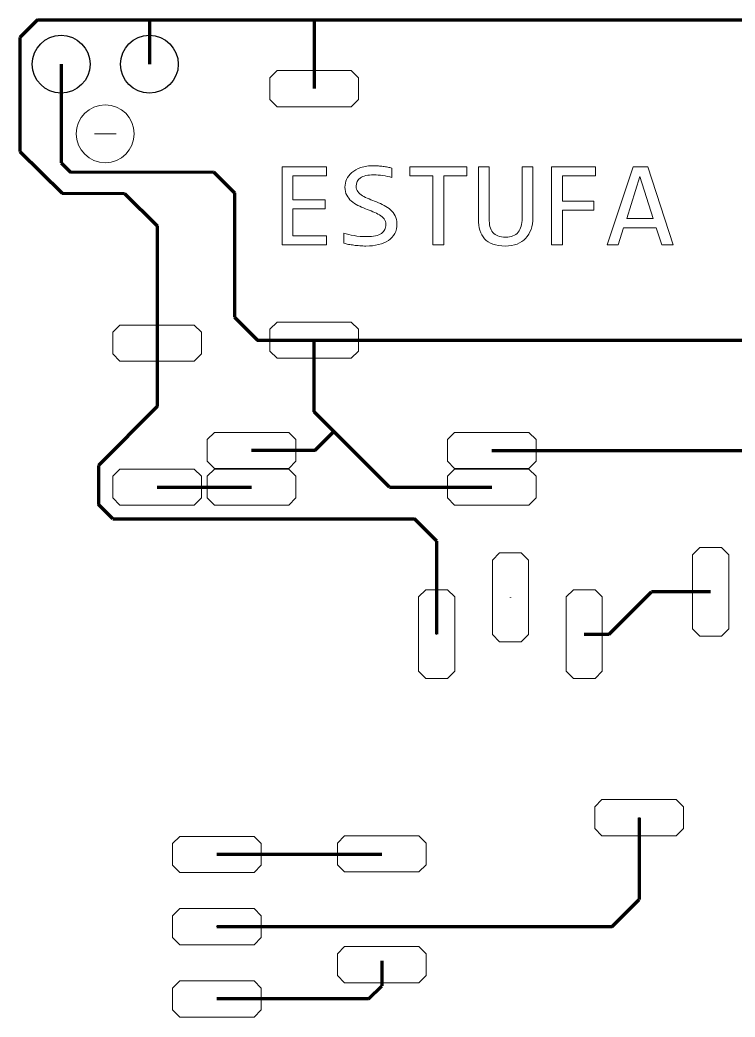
# Model space of a CAD drawing. Header units: millimetres. Extents: x -123 to 140, y -97 to 144.
# Drawn here: x 19.7 to 69.1, y 75 to 144 of the extents above; entities that cross this region are included whole.
import ezdxf

# ---------------------------------------------------------------- set-up
doc = ezdxf.new("R2010")
doc.units = ezdxf.units.MM
doc.header["$MEASUREMENT"] = 0
doc.layers.add('Layer 1', color=7, linetype='Continuous')

msp = doc.modelspace()

# ---------------------------------------------------------------- linework, layer by layer
at = {"layer": 'Layer 1', "color": 6, "lineweight": 120}
for points in [[(20.8854, 143.9542), (20.8854, 143.9542), (19.664, 142.7328), (19.664, 142.7328)], [(20.8854, 143.9542), (20.8854, 143.9542), (92.4289, 143.9527), (92.4289, 143.9527)], [(28.6133, 143.9542), (28.6133, 143.9542), (28.6133, 140.8921), (28.6133, 140.8921)], [(40.0131, 143.9539), (40.0131, 143.9539), (40.0131, 139.2063), (40.0131, 139.2063)], [(19.664, 142.7328), (19.664, 142.7328), (19.664, 134.8495), (19.664, 134.8495)], [(22.5133, 140.8921), (22.5133, 140.8921), (22.5133, 134.074), (22.5133, 134.074)], [(19.664, 134.8495), (19.664, 134.8495), (22.5843, 131.9658), (22.5843, 131.9658)], [(22.5133, 134.074), (22.5133, 134.074), (23.1583, 133.4371), (23.1583, 133.4371)], [(23.1583, 133.4371), (23.1583, 133.4371), (33.0542, 133.4388), (33.0542, 133.4388)], [(33.0542, 133.4388), (33.0542, 133.4388), (34.4937, 131.9993), (34.4937, 131.9993)], [(22.5841, 131.966), (22.5841, 131.966), (26.8944, 131.9601), (26.8944, 131.9601)], [(26.8944, 131.9601), (26.8944, 131.9601), (29.1496, 129.7049), (29.1496, 129.7049)], [(34.4937, 131.9993), (34.4937, 131.9993), (34.4932, 123.3933), (34.4932, 123.3933)], [(29.1496, 129.7049), (29.1496, 129.7049), (29.1496, 117.21), (29.1496, 117.21)], [(34.4932, 123.3933), (34.4932, 123.3933), (36.0863, 121.8001), (36.0863, 121.8001)], [(36.0799, 121.8065), (36.0799, 121.8065), (70.0838, 121.8093), (70.0838, 121.8093)], [(40.0118, 116.8595), (40.0118, 116.8595), (40.0132, 121.8063), (40.0132, 121.8063)], [(29.1496, 117.21), (29.1496, 117.21), (25.0905, 113.1509), (25.0905, 113.1509)], [(45.2267, 111.6439), (45.2267, 111.6439), (40.0118, 116.8595), (40.0118, 116.8595)], [(40.0692, 114.1808), (40.0692, 114.1808), (41.3804, 115.4908), (41.3804, 115.4908)], [(40.0692, 114.1808), (40.0692, 114.1808), (35.686, 114.1819), (35.686, 114.1819)], [(52.2944, 114.1819), (52.2944, 114.1819), (72.6194, 114.1852), (72.6194, 114.1852)], [(25.0905, 113.1509), (25.0905, 113.1509), (25.0905, 110.4451), (25.0905, 110.4451)], [(29.1496, 111.6386), (29.1496, 111.6386), (35.686, 111.6419), (35.686, 111.6419)], [(45.2267, 111.6439), (45.2267, 111.6439), (52.2944, 111.6419), (52.2944, 111.6419)], [(26.0872, 109.4484), (26.0872, 109.4484), (25.0905, 110.4451), (25.0905, 110.4451)], [(26.0872, 109.4484), (26.0872, 109.4484), (46.9575, 109.447), (46.9575, 109.447)], [(48.4876, 107.9176), (48.4876, 107.9176), (46.9575, 109.447), (46.9575, 109.447)], [(48.4866, 101.4819), (48.4866, 101.4819), (48.4876, 107.9176), (48.4876, 107.9176)], [(60.4193, 101.4836), (60.4193, 101.4836), (63.3411, 104.4049), (63.3411, 104.4049)], [(67.4299, 104.4042), (67.4299, 104.4042), (63.341, 104.4049), (63.341, 104.4049)], [(58.6866, 101.4819), (58.6866, 101.4819), (60.4193, 101.4836), (60.4193, 101.4836)]]:
    msp.add_open_spline(points, degree=3, dxfattribs=at)
at = {"layer": 'Layer 1'}
msp.add_open_spline([(20.5133, 140.8921), (20.5133, 139.7875), (21.4087, 138.8921), (22.5133, 138.8921), (23.6179, 138.8921), (24.5133, 139.7875), (24.5133, 140.8921), (24.5133, 141.9967), (23.6179, 142.8921), (22.5133, 142.8921), (21.4087, 142.8921), (20.5133, 141.9967), (20.5133, 140.8921)], degree=3, knots=[0, 0, 0, 0, 0.25, 0.25, 0.25, 0.5, 0.5, 0.5, 0.75, 0.75, 0.75, 1, 1, 1, 1], dxfattribs=at)
at = {"layer": 'Layer 1', "color": 1}
for points in [[(26.6133, 140.8921), (26.6133, 139.7875), (27.5087, 138.8921), (28.6133, 138.8921), (29.7179, 138.8921), (30.6133, 139.7875), (30.6133, 140.8921), (30.6133, 141.9967), (29.7179, 142.8921), (28.6133, 142.8921), (27.5087, 142.8921), (26.6133, 141.9967), (26.6133, 140.8921)], [(33.2866, 86.2402), (33.2866, 86.2402), (33.2866, 86.2437), (33.2866, 86.2437), (33.2866, 86.2437), (33.2901, 86.2437), (33.2901, 86.2437), (33.2901, 86.2437), (33.2901, 86.2402), (33.2901, 86.2402), (33.2901, 86.2402), (33.2866, 86.2402), (33.2866, 86.2402)], [(33.2818, 81.2419), (33.2818, 81.2419), (33.2818, 81.2454), (33.2818, 81.2454), (33.2818, 81.2454), (33.2853, 81.2454), (33.2853, 81.2454), (33.2853, 81.2454), (33.2853, 81.2419), (33.2853, 81.2419), (33.2853, 81.2419), (33.2818, 81.2419), (33.2818, 81.2419)], [(33.2868, 76.2436), (33.2868, 76.2436), (33.2868, 76.2471), (33.2868, 76.2471), (33.2868, 76.2471), (33.2903, 76.2471), (33.2903, 76.2471), (33.2903, 76.2471), (33.2903, 76.2436), (33.2903, 76.2436), (33.2903, 76.2436), (33.2868, 76.2436), (33.2868, 76.2436)]]:
    msp.add_open_spline(points, degree=3, knots=[0, 0, 0, 0, 0.25, 0.25, 0.25, 0.5, 0.5, 0.5, 0.75, 0.75, 0.75, 1, 1, 1, 1], dxfattribs=at)
at = {"layer": 'Layer 1', "lineweight": 9}
for points in [[(42.5813, 137.9563), (42.5813, 137.9563), (37.4449, 137.9563), (37.4449, 137.9563), (37.4449, 137.9563), (36.9449, 138.4563), (36.9449, 138.4563), (36.9449, 138.4563), (36.9449, 139.9563), (36.9449, 139.9563), (36.9449, 139.9563), (37.4449, 140.4563), (37.4449, 140.4563), (37.4449, 140.4563), (42.5813, 140.4563), (42.5813, 140.4563), (42.5813, 140.4563), (43.0813, 139.9563), (43.0813, 139.9563), (43.0813, 139.9563), (43.0813, 138.4563), (43.0813, 138.4563), (43.0813, 138.4563), (42.5813, 137.9563), (42.5813, 137.9563)], [(31.7178, 120.3519), (31.7178, 120.3519), (26.5814, 120.3519), (26.5814, 120.3519), (26.5814, 120.3519), (26.0814, 120.8519), (26.0814, 120.8519), (26.0814, 120.8519), (26.0814, 122.3519), (26.0814, 122.3519), (26.0814, 122.3519), (26.5814, 122.8519), (26.5814, 122.8519), (26.5814, 122.8519), (31.7178, 122.8519), (31.7178, 122.8519), (31.7178, 122.8519), (32.2178, 122.3519), (32.2178, 122.3519), (32.2178, 122.3519), (32.2178, 120.8519), (32.2178, 120.8519), (32.2178, 120.8519), (31.7178, 120.3519), (31.7178, 120.3519)], [(42.5814, 120.5581), (42.5814, 120.5581), (37.445, 120.5581), (37.445, 120.5581), (37.445, 120.5581), (36.945, 121.0581), (36.945, 121.0581), (36.945, 121.0581), (36.945, 122.5581), (36.945, 122.5581), (36.945, 122.5581), (37.445, 123.0581), (37.445, 123.0581), (37.445, 123.0581), (42.5814, 123.0581), (42.5814, 123.0581), (42.5814, 123.0581), (43.0814, 122.5581), (43.0814, 122.5581), (43.0814, 122.5581), (43.0814, 121.0581), (43.0814, 121.0581), (43.0814, 121.0581), (42.5814, 120.5581), (42.5814, 120.5581)], [(38.2542, 112.9319), (38.2542, 112.9319), (33.1178, 112.9319), (33.1178, 112.9319), (33.1178, 112.9319), (32.6178, 113.4319), (32.6178, 113.4319), (32.6178, 113.4319), (32.6178, 114.9319), (32.6178, 114.9319), (32.6178, 114.9319), (33.1178, 115.4319), (33.1178, 115.4319), (33.1178, 115.4319), (38.2542, 115.4319), (38.2542, 115.4319), (38.2542, 115.4319), (38.7542, 114.9319), (38.7542, 114.9319), (38.7542, 114.9319), (38.7542, 113.4319), (38.7542, 113.4319), (38.7542, 113.4319), (38.2542, 112.9319), (38.2542, 112.9319)], [(54.8626, 112.9319), (54.8626, 112.9319), (49.7262, 112.9319), (49.7262, 112.9319), (49.7262, 112.9319), (49.2262, 113.4319), (49.2262, 113.4319), (49.2262, 113.4319), (49.2262, 114.9319), (49.2262, 114.9319), (49.2262, 114.9319), (49.7262, 115.4319), (49.7262, 115.4319), (49.7262, 115.4319), (54.8626, 115.4319), (54.8626, 115.4319), (54.8626, 115.4319), (55.3626, 114.9319), (55.3626, 114.9319), (55.3626, 114.9319), (55.3626, 113.4319), (55.3626, 113.4319), (55.3626, 113.4319), (54.8626, 112.9319), (54.8626, 112.9319)], [(31.7178, 110.3919), (31.7178, 110.3919), (26.5814, 110.3919), (26.5814, 110.3919), (26.5814, 110.3919), (26.0814, 110.8919), (26.0814, 110.8919), (26.0814, 110.8919), (26.0814, 112.3919), (26.0814, 112.3919), (26.0814, 112.3919), (26.5814, 112.8919), (26.5814, 112.8919), (26.5814, 112.8919), (31.7178, 112.8919), (31.7178, 112.8919), (31.7178, 112.8919), (32.2178, 112.3919), (32.2178, 112.3919), (32.2178, 112.3919), (32.2178, 110.8919), (32.2178, 110.8919), (32.2178, 110.8919), (31.7178, 110.3919), (31.7178, 110.3919)], [(38.2542, 110.3919), (38.2542, 110.3919), (33.1178, 110.3919), (33.1178, 110.3919), (33.1178, 110.3919), (32.6178, 110.8919), (32.6178, 110.8919), (32.6178, 110.8919), (32.6178, 112.3919), (32.6178, 112.3919), (32.6178, 112.3919), (33.1178, 112.8919), (33.1178, 112.8919), (33.1178, 112.8919), (38.2542, 112.8919), (38.2542, 112.8919), (38.2542, 112.8919), (38.7542, 112.3919), (38.7542, 112.3919), (38.7542, 112.3919), (38.7542, 110.8919), (38.7542, 110.8919), (38.7542, 110.8919), (38.2542, 110.3919), (38.2542, 110.3919)], [(54.8626, 110.3919), (54.8626, 110.3919), (49.7262, 110.3919), (49.7262, 110.3919), (49.7262, 110.3919), (49.2262, 110.8919), (49.2262, 110.8919), (49.2262, 110.8919), (49.2262, 112.3919), (49.2262, 112.3919), (49.2262, 112.3919), (49.7262, 112.8919), (49.7262, 112.8919), (49.7262, 112.8919), (54.8626, 112.8919), (54.8626, 112.8919), (54.8626, 112.8919), (55.3626, 112.3919), (55.3626, 112.3919), (55.3626, 112.3919), (55.3626, 110.8919), (55.3626, 110.8919), (55.3626, 110.8919), (54.8626, 110.3919), (54.8626, 110.3919)], [(52.3383, 106.5902), (52.3383, 106.5902), (52.3383, 101.4538), (52.3383, 101.4538), (52.3383, 101.4538), (52.8383, 100.9538), (52.8383, 100.9538), (52.8383, 100.9538), (54.3383, 100.9538), (54.3383, 100.9538), (54.3383, 100.9538), (54.8383, 101.4538), (54.8383, 101.4538), (54.8383, 101.4538), (54.8383, 106.5902), (54.8383, 106.5902), (54.8383, 106.5902), (54.3383, 107.0902), (54.3383, 107.0902), (54.3383, 107.0902), (52.8383, 107.0902), (52.8383, 107.0902), (52.8383, 107.0902), (52.3383, 106.5902), (52.3383, 106.5902)], [(66.1817, 101.836), (66.1817, 101.836), (66.1817, 106.9724), (66.1817, 106.9724), (66.1817, 106.9724), (66.6817, 107.4724), (66.6817, 107.4724), (66.6817, 107.4724), (68.1817, 107.4724), (68.1817, 107.4724), (68.1817, 107.4724), (68.6817, 106.9724), (68.6817, 106.9724), (68.6817, 106.9724), (68.6817, 101.836), (68.6817, 101.836), (68.6817, 101.836), (68.1817, 101.336), (68.1817, 101.336), (68.1817, 101.336), (66.6817, 101.336), (66.6817, 101.336), (66.6817, 101.336), (66.1817, 101.836), (66.1817, 101.836)], [(47.2383, 104.0502), (47.2383, 104.0502), (47.2383, 98.9138), (47.2383, 98.9138), (47.2383, 98.9138), (47.7383, 98.4138), (47.7383, 98.4138), (47.7383, 98.4138), (49.2383, 98.4138), (49.2383, 98.4138), (49.2383, 98.4138), (49.7383, 98.9138), (49.7383, 98.9138), (49.7383, 98.9138), (49.7383, 104.0502), (49.7383, 104.0502), (49.7383, 104.0502), (49.2383, 104.5502), (49.2383, 104.5502), (49.2383, 104.5502), (47.7383, 104.5502), (47.7383, 104.5502), (47.7383, 104.5502), (47.2383, 104.0502), (47.2383, 104.0502)], [(57.4383, 104.0502), (57.4383, 104.0502), (57.4383, 98.9138), (57.4383, 98.9138), (57.4383, 98.9138), (57.9383, 98.4138), (57.9383, 98.4138), (57.9383, 98.4138), (59.4383, 98.4138), (59.4383, 98.4138), (59.4383, 98.4138), (59.9383, 98.9138), (59.9383, 98.9138), (59.9383, 98.9138), (59.9383, 104.0502), (59.9383, 104.0502), (59.9383, 104.0502), (59.4383, 104.5502), (59.4383, 104.5502), (59.4383, 104.5502), (57.9383, 104.5502), (57.9383, 104.5502), (57.9383, 104.5502), (57.4383, 104.0502), (57.4383, 104.0502)], [(65.0548, 90.0302), (65.0548, 90.0302), (59.9182, 90.0302), (59.9182, 90.0302), (59.9182, 90.0302), (59.4183, 89.5303), (59.4183, 89.5303), (59.4183, 89.5303), (59.4183, 88.0301), (59.4183, 88.0301), (59.4183, 88.0301), (59.9182, 87.5302), (59.9182, 87.5302), (59.9182, 87.5302), (65.0548, 87.5302), (65.0548, 87.5302), (65.0548, 87.5302), (65.5547, 88.0301), (65.5547, 88.0301), (65.5547, 88.0301), (65.5547, 89.5303), (65.5547, 89.5303), (65.5547, 89.5303), (65.0548, 90.0302), (65.0548, 90.0302)], [(30.7201, 87.4902), (30.7201, 87.4902), (35.8565, 87.4902), (35.8565, 87.4902), (35.8565, 87.4902), (36.3565, 86.9902), (36.3565, 86.9902), (36.3565, 86.9902), (36.3565, 85.4902), (36.3565, 85.4902), (36.3565, 85.4902), (35.8565, 84.9902), (35.8565, 84.9902), (35.8565, 84.9902), (30.7201, 84.9902), (30.7201, 84.9902), (30.7201, 84.9902), (30.2201, 85.4902), (30.2201, 85.4902), (30.2201, 85.4902), (30.2201, 86.9902), (30.2201, 86.9902), (30.2201, 86.9902), (30.7201, 87.4902), (30.7201, 87.4902)], [(47.2548, 87.5302), (47.2548, 87.5302), (42.1182, 87.5302), (42.1182, 87.5302), (42.1182, 87.5302), (41.6183, 87.0303), (41.6183, 87.0303), (41.6183, 87.0303), (41.6183, 85.5301), (41.6183, 85.5301), (41.6183, 85.5301), (42.1182, 85.0302), (42.1182, 85.0302), (42.1182, 85.0302), (47.2548, 85.0302), (47.2548, 85.0302), (47.2548, 85.0302), (47.7547, 85.5301), (47.7547, 85.5301), (47.7547, 85.5301), (47.7547, 87.0303), (47.7547, 87.0303), (47.7547, 87.0303), (47.2548, 87.5302), (47.2548, 87.5302)], [(30.7153, 82.4919), (30.7153, 82.4919), (35.8517, 82.4919), (35.8517, 82.4919), (35.8517, 82.4919), (36.3517, 81.9919), (36.3517, 81.9919), (36.3517, 81.9919), (36.3517, 80.4919), (36.3517, 80.4919), (36.3517, 80.4919), (35.8517, 79.9919), (35.8517, 79.9919), (35.8517, 79.9919), (30.7153, 79.9919), (30.7153, 79.9919), (30.7153, 79.9919), (30.2153, 80.4919), (30.2153, 80.4919), (30.2153, 80.4919), (30.2153, 81.9919), (30.2153, 81.9919), (30.2153, 81.9919), (30.7153, 82.4919), (30.7153, 82.4919)], [(47.2548, 79.8702), (47.2548, 79.8702), (42.1182, 79.8702), (42.1182, 79.8702), (42.1182, 79.8702), (41.6183, 79.3703), (41.6183, 79.3703), (41.6183, 79.3703), (41.6183, 77.8701), (41.6183, 77.8701), (41.6183, 77.8701), (42.1182, 77.3702), (42.1182, 77.3702), (42.1182, 77.3702), (47.2548, 77.3702), (47.2548, 77.3702), (47.2548, 77.3702), (47.7547, 77.8701), (47.7547, 77.8701), (47.7547, 77.8701), (47.7547, 79.3703), (47.7547, 79.3703), (47.7547, 79.3703), (47.2548, 79.8702), (47.2548, 79.8702)], [(30.7203, 77.4936), (30.7203, 77.4936), (35.8567, 77.4936), (35.8567, 77.4936), (35.8567, 77.4936), (36.3567, 76.9936), (36.3567, 76.9936), (36.3567, 76.9936), (36.3567, 75.4936), (36.3567, 75.4936), (36.3567, 75.4936), (35.8567, 74.9936), (35.8567, 74.9936), (35.8567, 74.9936), (30.7203, 74.9936), (30.7203, 74.9936), (30.7203, 74.9936), (30.2203, 75.4936), (30.2203, 75.4936), (30.2203, 75.4936), (30.2203, 76.9936), (30.2203, 76.9936), (30.2203, 76.9936), (30.7203, 77.4936), (30.7203, 77.4936)]]:
    msp.add_open_spline(points, degree=3, knots=[0, 0, 0, 0, 0.125, 0.125, 0.125, 0.25, 0.25, 0.25, 0.375, 0.375, 0.375, 0.5, 0.5, 0.5, 0.625, 0.625, 0.625, 0.75, 0.75, 0.75, 0.875, 0.875, 0.875, 1, 1, 1, 1], dxfattribs=at)
at = {"layer": 'Layer 1', "color": 5}
for points in [[(40.0148, 139.2063), (40.0148, 139.2063), (40.0148, 139.2028), (40.0148, 139.2028), (40.0148, 139.2028), (40.0113, 139.2028), (40.0113, 139.2028), (40.0113, 139.2028), (40.0113, 139.2063), (40.0113, 139.2063), (40.0113, 139.2063), (40.0148, 139.2063), (40.0148, 139.2063)], [(29.1513, 121.6019), (29.1513, 121.6019), (29.1513, 121.5984), (29.1513, 121.5984), (29.1513, 121.5984), (29.1478, 121.5984), (29.1478, 121.5984), (29.1478, 121.5984), (29.1478, 121.6019), (29.1478, 121.6019), (29.1478, 121.6019), (29.1513, 121.6019), (29.1513, 121.6019)], [(40.0149, 121.8081), (40.0149, 121.8081), (40.0149, 121.8046), (40.0149, 121.8046), (40.0149, 121.8046), (40.0114, 121.8046), (40.0114, 121.8046), (40.0114, 121.8046), (40.0114, 121.8081), (40.0114, 121.8081), (40.0114, 121.8081), (40.0149, 121.8081), (40.0149, 121.8081)], [(35.6877, 114.1819), (35.6877, 114.1819), (35.6877, 114.1784), (35.6877, 114.1784), (35.6877, 114.1784), (35.6842, 114.1784), (35.6842, 114.1784), (35.6842, 114.1784), (35.6842, 114.1819), (35.6842, 114.1819), (35.6842, 114.1819), (35.6877, 114.1819), (35.6877, 114.1819)], [(52.2961, 114.1819), (52.2961, 114.1819), (52.2961, 114.1784), (52.2961, 114.1784), (52.2961, 114.1784), (52.2926, 114.1784), (52.2926, 114.1784), (52.2926, 114.1784), (52.2926, 114.1819), (52.2926, 114.1819), (52.2926, 114.1819), (52.2961, 114.1819), (52.2961, 114.1819)], [(29.1513, 111.6419), (29.1513, 111.6419), (29.1513, 111.6384), (29.1513, 111.6384), (29.1513, 111.6384), (29.1478, 111.6384), (29.1478, 111.6384), (29.1478, 111.6384), (29.1478, 111.6419), (29.1478, 111.6419), (29.1478, 111.6419), (29.1513, 111.6419), (29.1513, 111.6419)], [(35.6877, 111.6419), (35.6877, 111.6419), (35.6877, 111.6384), (35.6877, 111.6384), (35.6877, 111.6384), (35.6842, 111.6384), (35.6842, 111.6384), (35.6842, 111.6384), (35.6842, 111.6419), (35.6842, 111.6419), (35.6842, 111.6419), (35.6877, 111.6419), (35.6877, 111.6419)], [(52.2961, 111.6419), (52.2961, 111.6419), (52.2961, 111.6384), (52.2961, 111.6384), (52.2961, 111.6384), (52.2926, 111.6384), (52.2926, 111.6384), (52.2926, 111.6384), (52.2926, 111.6419), (52.2926, 111.6419), (52.2926, 111.6419), (52.2961, 111.6419), (52.2961, 111.6419)], [(67.4317, 104.4025), (67.4317, 104.4025), (67.4282, 104.4025), (67.4282, 104.4025), (67.4282, 104.4025), (67.4282, 104.406), (67.4282, 104.406), (67.4282, 104.406), (67.4317, 104.406), (67.4317, 104.406), (67.4317, 104.406), (67.4317, 104.4025), (67.4317, 104.4025)]]:
    msp.add_open_spline(points, degree=3, knots=[0, 0, 0, 0, 0.25, 0.25, 0.25, 0.5, 0.5, 0.5, 0.75, 0.75, 0.75, 1, 1, 1, 1], dxfattribs=at)
at = {"layer": 'Layer 1', "color": 5, "lineweight": 9}
for points in [[(40.0148, 139.2063), (40.0148, 139.2063), (40.0148, 139.2028), (40.0148, 139.2028), (40.0148, 139.2028), (40.0113, 139.2028), (40.0113, 139.2028), (40.0113, 139.2028), (40.0113, 139.2063), (40.0113, 139.2063), (40.0113, 139.2063), (40.0148, 139.2063), (40.0148, 139.2063)], [(29.1513, 121.6019), (29.1513, 121.6019), (29.1513, 121.5984), (29.1513, 121.5984), (29.1513, 121.5984), (29.1478, 121.5984), (29.1478, 121.5984), (29.1478, 121.5984), (29.1478, 121.6019), (29.1478, 121.6019), (29.1478, 121.6019), (29.1513, 121.6019), (29.1513, 121.6019)], [(40.0149, 121.8081), (40.0149, 121.8081), (40.0149, 121.8046), (40.0149, 121.8046), (40.0149, 121.8046), (40.0114, 121.8046), (40.0114, 121.8046), (40.0114, 121.8046), (40.0114, 121.8081), (40.0114, 121.8081), (40.0114, 121.8081), (40.0149, 121.8081), (40.0149, 121.8081)], [(35.6877, 114.1819), (35.6877, 114.1819), (35.6877, 114.1784), (35.6877, 114.1784), (35.6877, 114.1784), (35.6842, 114.1784), (35.6842, 114.1784), (35.6842, 114.1784), (35.6842, 114.1819), (35.6842, 114.1819), (35.6842, 114.1819), (35.6877, 114.1819), (35.6877, 114.1819)], [(52.2961, 114.1819), (52.2961, 114.1819), (52.2961, 114.1784), (52.2961, 114.1784), (52.2961, 114.1784), (52.2926, 114.1784), (52.2926, 114.1784), (52.2926, 114.1784), (52.2926, 114.1819), (52.2926, 114.1819), (52.2926, 114.1819), (52.2961, 114.1819), (52.2961, 114.1819)], [(29.1513, 111.6419), (29.1513, 111.6419), (29.1513, 111.6384), (29.1513, 111.6384), (29.1513, 111.6384), (29.1478, 111.6384), (29.1478, 111.6384), (29.1478, 111.6384), (29.1478, 111.6419), (29.1478, 111.6419), (29.1478, 111.6419), (29.1513, 111.6419), (29.1513, 111.6419)], [(35.6877, 111.6419), (35.6877, 111.6419), (35.6877, 111.6384), (35.6877, 111.6384), (35.6877, 111.6384), (35.6842, 111.6384), (35.6842, 111.6384), (35.6842, 111.6384), (35.6842, 111.6419), (35.6842, 111.6419), (35.6842, 111.6419), (35.6877, 111.6419), (35.6877, 111.6419)], [(52.2961, 111.6419), (52.2961, 111.6419), (52.2961, 111.6384), (52.2961, 111.6384), (52.2961, 111.6384), (52.2926, 111.6384), (52.2926, 111.6384), (52.2926, 111.6384), (52.2926, 111.6419), (52.2926, 111.6419), (52.2926, 111.6419), (52.2961, 111.6419), (52.2961, 111.6419)], [(67.4317, 104.4025), (67.4317, 104.4025), (67.4282, 104.4025), (67.4282, 104.4025), (67.4282, 104.4025), (67.4282, 104.406), (67.4282, 104.406), (67.4282, 104.406), (67.4317, 104.406), (67.4317, 104.406), (67.4317, 104.406), (67.4317, 104.4025), (67.4317, 104.4025)]]:
    msp.add_open_spline(points, degree=3, knots=[0, 0, 0, 0, 0.25, 0.25, 0.25, 0.5, 0.5, 0.5, 0.75, 0.75, 0.75, 1, 1, 1, 1], dxfattribs=at)
at = {"layer": 'Layer 1', "color": 250, "lineweight": 9}
msp.add_open_spline([(25.5633, 138.0821), (24.4587, 138.0821), (23.5633, 137.1867), (23.5633, 136.0821), (23.5633, 134.9775), (24.4587, 134.0821), (25.5633, 134.0821), (26.6679, 134.0821), (27.5633, 134.9775), (27.5633, 136.0821), (27.5633, 137.1867), (26.6679, 138.0821), (25.5633, 138.0821)], degree=3, knots=[0, 0, 0, 0, 0.25, 0.25, 0.25, 0.5, 0.5, 0.5, 0.75, 0.75, 0.75, 1, 1, 1, 1], dxfattribs=at)
at = {"layer": 'Layer 1', "color": 2, "lineweight": 9}
msp.add_open_spline([(26.3133, 136.0821), (26.3133, 136.0821), (24.8133, 136.0821), (24.8133, 136.0821)], degree=3, dxfattribs=at)
at = {"layer": 'Layer 1', "color": 161, "lineweight": 9}
for points, knots in [([(40.865, 128.3944), (40.865, 128.3944), (37.7916, 128.3944), (37.7916, 128.3944), (37.7916, 128.3944), (37.7916, 133.7962), (37.7916, 133.7962), (37.7916, 133.7962), (40.865, 133.7962), (40.865, 133.7962), (40.865, 133.7962), (40.865, 133.1781), (40.865, 133.1781), (40.865, 133.1781), (38.5282, 133.1781), (38.5282, 133.1781), (38.5282, 133.1781), (38.5282, 131.5017), (38.5282, 131.5017), (38.5282, 131.5017), (40.7747, 131.5017), (40.7747, 131.5017), (40.7747, 131.5017), (40.7747, 130.8836), (40.7747, 130.8836), (40.7747, 130.8836), (38.5282, 130.8836), (38.5282, 130.8836), (38.5282, 130.8836), (38.5282, 129.0209), (38.5282, 129.0209), (38.5282, 129.0209), (40.865, 129.0209), (40.865, 129.0209), (40.865, 129.0209), (40.865, 128.3944), (40.865, 128.3944)], [0, 0, 0, 0, 0.0833333, 0.0833333, 0.0833333, 0.1666667, 0.1666667, 0.1666667, 0.25, 0.25, 0.25, 0.3333333, 0.3333333, 0.3333333, 0.4166667, 0.4166667, 0.4166667, 0.5, 0.5, 0.5, 0.5833333, 0.5833333, 0.5833333, 0.6666667, 0.6666667, 0.6666667, 0.75, 0.75, 0.75, 0.8333333, 0.8333333, 0.8333333, 0.9166667, 0.9166667, 0.9166667, 1, 1, 1, 1]), ([(45.7405, 129.8563), (45.7405, 129.6009), (45.6883, 129.3751), (45.5838, 129.1832), (45.478, 128.9899), (45.3327, 128.829), (45.145, 128.7006), (44.9573, 128.5722), (44.7315, 128.4762), (44.4677, 128.4127), (44.2052, 128.3492), (43.9145, 128.3182), (43.597, 128.3182), (43.4531, 128.3182), (43.3105, 128.3238), (43.1694, 128.3351), (43.0269, 128.3464), (42.89, 128.3591), (42.7588, 128.3761), (42.6276, 128.393), (42.5048, 128.4127), (42.3891, 128.4339), (42.2734, 128.4565), (42.1675, 128.4791), (42.0744, 128.5045), (42.0744, 128.5045), (42.0744, 129.2157), (42.0744, 129.2157), (42.2818, 129.1395), (42.5133, 129.0788), (42.7715, 129.035), (43.0297, 128.9913), (43.3218, 128.9701), (43.6506, 128.9701), (43.8877, 128.9701), (44.0895, 128.9885), (44.256, 129.0252), (44.4239, 129.0633), (44.5594, 129.1183), (44.6666, 129.1903), (44.7725, 129.2636), (44.8501, 129.3525), (44.898, 129.457), (44.946, 129.5614), (44.97, 129.6813), (44.97, 129.8154), (44.97, 129.9622), (44.9291, 130.0863), (44.8487, 130.1893), (44.7668, 130.2924), (44.6596, 130.3855), (44.5283, 130.4673), (44.3957, 130.5478), (44.2447, 130.6226), (44.0754, 130.6903), (43.906, 130.758), (43.7325, 130.8272), (43.5561, 130.8991), (43.3797, 130.9711), (43.2061, 131.0487), (43.0368, 131.132), (42.8674, 131.2166), (42.7165, 131.3154), (42.5852, 131.4297), (42.4526, 131.5454), (42.3453, 131.6795), (42.2635, 131.8333), (42.1831, 131.9885), (42.1421, 132.172), (42.1421, 132.3836), (42.1421, 132.5685), (42.1802, 132.7505), (42.2578, 132.9297), (42.3355, 133.1089), (42.4554, 133.2684), (42.6177, 133.4067), (42.78, 133.5464), (42.9888, 133.6593), (43.2442, 133.7439), (43.4996, 133.83), (43.803, 133.8724), (44.1572, 133.8724), (44.2475, 133.8724), (44.3463, 133.8681), (44.4521, 133.8597), (44.558, 133.8512), (44.6666, 133.8399), (44.7753, 133.8244), (44.8839, 133.8103), (44.9912, 133.7919), (45.097, 133.7736), (45.2043, 133.7538), (45.303, 133.7341), (45.3933, 133.7115), (45.3933, 133.7115), (45.3933, 133.0511), (45.3933, 133.0511), (45.1817, 133.1118), (44.9686, 133.1583), (44.7569, 133.1894), (44.5439, 133.2218), (44.3392, 133.2374), (44.1403, 133.2374), (43.7184, 133.2374), (43.4093, 133.1668), (43.2104, 133.0257), (43.0114, 132.8846), (42.9126, 132.6955), (42.9126, 132.4584), (42.9126, 132.3117), (42.9535, 132.1861), (43.034, 132.0816), (43.1158, 131.9772), (43.2231, 131.8827), (43.3557, 131.8008), (43.4869, 131.7176), (43.6379, 131.6428), (43.8073, 131.5751), (43.9766, 131.5073), (44.1502, 131.4382), (44.3265, 131.3662), (44.5029, 131.2942), (44.6765, 131.2166), (44.8458, 131.1306), (45.0152, 131.0445), (45.1662, 130.9443), (45.2988, 130.8272), (45.43, 130.71), (45.5373, 130.5718), (45.6191, 130.4151), (45.6996, 130.2585), (45.7405, 130.0722), (45.7405, 129.8563)], [0, 0, 0, 0, 0.0227273, 0.0227273, 0.0227273, 0.0454545, 0.0454545, 0.0454545, 0.0681818, 0.0681818, 0.0681818, 0.0909091, 0.0909091, 0.0909091, 0.1136364, 0.1136364, 0.1136364, 0.1363636, 0.1363636, 0.1363636, 0.1590909, 0.1590909, 0.1590909, 0.1818182, 0.1818182, 0.1818182, 0.2045455, 0.2045455, 0.2045455, 0.2272727, 0.2272727, 0.2272727, 0.25, 0.25, 0.25, 0.2727273, 0.2727273, 0.2727273, 0.2954545, 0.2954545, 0.2954545, 0.3181818, 0.3181818, 0.3181818, 0.3409091, 0.3409091, 0.3409091, 0.3636364, 0.3636364, 0.3636364, 0.3863636, 0.3863636, 0.3863636, 0.4090909, 0.4090909, 0.4090909, 0.4318182, 0.4318182, 0.4318182, 0.4545455, 0.4545455, 0.4545455, 0.4772727, 0.4772727, 0.4772727, 0.5, 0.5, 0.5, 0.5227273, 0.5227273, 0.5227273, 0.5454545, 0.5454545, 0.5454545, 0.5681818, 0.5681818, 0.5681818, 0.5909091, 0.5909091, 0.5909091, 0.6136364, 0.6136364, 0.6136364, 0.6363636, 0.6363636, 0.6363636, 0.6590909, 0.6590909, 0.6590909, 0.6818182, 0.6818182, 0.6818182, 0.7045455, 0.7045455, 0.7045455, 0.7272727, 0.7272727, 0.7272727, 0.75, 0.75, 0.75, 0.7727273, 0.7727273, 0.7727273, 0.7954545, 0.7954545, 0.7954545, 0.8181818, 0.8181818, 0.8181818, 0.8409091, 0.8409091, 0.8409091, 0.8636364, 0.8636364, 0.8636364, 0.8863636, 0.8863636, 0.8863636, 0.9090909, 0.9090909, 0.9090909, 0.9318182, 0.9318182, 0.9318182, 0.9545455, 0.9545455, 0.9545455, 0.9772727, 0.9772727, 0.9772727, 1, 1, 1, 1]), ([(50.5736, 133.1696), (50.5736, 133.1696), (48.9734, 133.1696), (48.9734, 133.1696), (48.9734, 133.1696), (48.9734, 128.3944), (48.9734, 128.3944), (48.9734, 128.3944), (48.2283, 128.3944), (48.2283, 128.3944), (48.2283, 128.3944), (48.2283, 133.1696), (48.2283, 133.1696), (48.2283, 133.1696), (46.6281, 133.1696), (46.6281, 133.1696), (46.6281, 133.1696), (46.6281, 133.7962), (46.6281, 133.7962), (46.6281, 133.7962), (50.5736, 133.7962), (50.5736, 133.7962), (50.5736, 133.7962), (50.5736, 133.1696), (50.5736, 133.1696)], [0, 0, 0, 0, 0.125, 0.125, 0.125, 0.25, 0.25, 0.25, 0.375, 0.375, 0.375, 0.5, 0.5, 0.5, 0.625, 0.625, 0.625, 0.75, 0.75, 0.75, 0.875, 0.875, 0.875, 1, 1, 1, 1]), ([(55.1357, 130.274), (55.1357, 129.9763), (55.0934, 129.7067), (55.0102, 129.4654), (54.9255, 129.2241), (54.8027, 129.0195), (54.639, 128.8502), (54.4768, 128.6794), (54.2778, 128.5496), (54.0421, 128.4565), (53.8065, 128.3648), (53.5355, 128.3182), (53.2293, 128.3182), (52.8935, 128.3182), (52.607, 128.3619), (52.3728, 128.4508), (52.1385, 128.5383), (51.948, 128.6639), (51.7999, 128.8248), (51.6531, 128.9857), (51.5459, 129.179), (51.4781, 129.4062), (51.4104, 129.6319), (51.3765, 129.8831), (51.3765, 130.1625), (51.3765, 130.1625), (51.3765, 133.7962), (51.3765, 133.7962), (51.3765, 133.7962), (52.1131, 133.7962), (52.1131, 133.7962), (52.1131, 133.7962), (52.1131, 130.2218), (52.1131, 130.2218), (52.1131, 130.0087), (52.1329, 129.8239), (52.1724, 129.663), (52.2133, 129.5035), (52.2782, 129.3709), (52.37, 129.2622), (52.4603, 129.155), (52.5788, 129.0746), (52.7227, 129.0195), (52.8681, 128.9645), (53.0445, 128.9363), (53.2547, 128.9363), (53.6456, 128.9363), (53.9335, 129.0492), (54.1197, 129.2749), (54.306, 129.5007), (54.3991, 129.8196), (54.3991, 130.2303), (54.3991, 130.2303), (54.3991, 133.7962), (54.3991, 133.7962), (54.3991, 133.7962), (55.1357, 133.7962), (55.1357, 133.7962), (55.1357, 133.7962), (55.1357, 130.274), (55.1357, 130.274)], [0, 0, 0, 0, 0.05, 0.05, 0.05, 0.1, 0.1, 0.1, 0.15, 0.15, 0.15, 0.2, 0.2, 0.2, 0.25, 0.25, 0.25, 0.3, 0.3, 0.3, 0.35, 0.35, 0.35, 0.4, 0.4, 0.4, 0.45, 0.45, 0.45, 0.5, 0.5, 0.5, 0.55, 0.55, 0.55, 0.6, 0.6, 0.6, 0.65, 0.65, 0.65, 0.7, 0.7, 0.7, 0.75, 0.75, 0.75, 0.8, 0.8, 0.8, 0.85, 0.85, 0.85, 0.9, 0.9, 0.9, 0.95, 0.95, 0.95, 1, 1, 1, 1]), ([(59.4778, 133.1696), (59.4778, 133.1696), (57.1833, 133.1696), (57.1833, 133.1696), (57.1833, 133.1696), (57.1833, 131.417), (57.1833, 131.417), (57.1833, 131.417), (59.3578, 131.417), (59.3578, 131.417), (59.3578, 131.417), (59.3578, 130.7989), (59.3578, 130.7989), (59.3578, 130.7989), (57.1833, 130.7989), (57.1833, 130.7989), (57.1833, 130.7989), (57.1833, 128.3944), (57.1833, 128.3944), (57.1833, 128.3944), (56.4298, 128.3944), (56.4298, 128.3944), (56.4298, 128.3944), (56.4298, 133.7962), (56.4298, 133.7962), (56.4298, 133.7962), (59.4778, 133.7962), (59.4778, 133.7962), (59.4778, 133.7962), (59.4778, 133.1696), (59.4778, 133.1696)], [0, 0, 0, 0, 0.1, 0.1, 0.1, 0.2, 0.2, 0.2, 0.3, 0.3, 0.3, 0.4, 0.4, 0.4, 0.5, 0.5, 0.5, 0.6, 0.6, 0.6, 0.7, 0.7, 0.7, 0.8, 0.8, 0.8, 0.9, 0.9, 0.9, 1, 1, 1, 1]), ([(64.8485, 128.3944), (64.8485, 128.3944), (64.047, 128.3944), (64.047, 128.3944), (64.047, 128.3944), (63.6731, 129.5713), (63.6731, 129.5713), (63.6731, 129.5713), (61.4153, 129.5713), (61.4153, 129.5713), (61.4153, 129.5713), (61.0413, 128.3944), (61.0413, 128.3944), (61.0413, 128.3944), (60.2765, 128.3944), (60.2765, 128.3944), (60.2765, 128.3944), (62.07, 133.7962), (62.07, 133.7962), (62.07, 133.7962), (63.079, 133.7962), (63.079, 133.7962), (63.079, 133.7962), (64.8485, 128.3944), (64.8485, 128.3944)], [0, 0, 0, 0, 0.125, 0.125, 0.125, 0.25, 0.25, 0.25, 0.375, 0.375, 0.375, 0.5, 0.5, 0.5, 0.625, 0.625, 0.625, 0.75, 0.75, 0.75, 0.875, 0.875, 0.875, 1, 1, 1, 1]), ([(63.4628, 130.2317), (63.4628, 130.2317), (62.5456, 133.1231), (62.5456, 133.1231), (62.5456, 133.1231), (61.6255, 130.2317), (61.6255, 130.2317), (61.6255, 130.2317), (63.4628, 130.2317), (63.4628, 130.2317)], [0, 0, 0, 0, 0.3333333, 0.3333333, 0.3333333, 0.6666667, 0.6666667, 0.6666667, 1, 1, 1, 1])]:
    msp.add_open_spline(points, degree=3, knots=knots, dxfattribs=at)
at = {"layer": 'Layer 1', "color": 3}
for points in [[(53.5883, 104.0237), (53.5883, 104.0237), (53.5848, 104.0237), (53.5848, 104.0237), (53.5848, 104.0237), (53.5848, 104.0202), (53.5848, 104.0202), (53.5848, 104.0202), (53.5883, 104.0202), (53.5883, 104.0202), (53.5883, 104.0202), (53.5883, 104.0237), (53.5883, 104.0237)], [(48.4883, 101.4837), (48.4883, 101.4837), (48.4848, 101.4837), (48.4848, 101.4837), (48.4848, 101.4837), (48.4848, 101.4802), (48.4848, 101.4802), (48.4848, 101.4802), (48.4883, 101.4802), (48.4883, 101.4802), (48.4883, 101.4802), (48.4883, 101.4837), (48.4883, 101.4837)], [(58.6883, 101.4837), (58.6883, 101.4837), (58.6848, 101.4837), (58.6848, 101.4837), (58.6848, 101.4837), (58.6848, 101.4802), (58.6848, 101.4802), (58.6848, 101.4802), (58.6883, 101.4802), (58.6883, 101.4802), (58.6883, 101.4802), (58.6883, 101.4837), (58.6883, 101.4837)], [(62.4882, 88.7802), (62.4882, 88.7802), (62.4882, 88.7837), (62.4882, 88.7837), (62.4882, 88.7837), (62.4847, 88.7837), (62.4847, 88.7837), (62.4847, 88.7837), (62.4847, 88.7802), (62.4847, 88.7802), (62.4847, 88.7802), (62.4882, 88.7802), (62.4882, 88.7802)], [(44.6882, 86.2802), (44.6882, 86.2802), (44.6882, 86.2837), (44.6882, 86.2837), (44.6882, 86.2837), (44.6847, 86.2837), (44.6847, 86.2837), (44.6847, 86.2837), (44.6847, 86.2802), (44.6847, 86.2802), (44.6847, 86.2802), (44.6882, 86.2802), (44.6882, 86.2802)], [(44.6882, 78.6202), (44.6882, 78.6202), (44.6882, 78.6237), (44.6882, 78.6237), (44.6882, 78.6237), (44.6847, 78.6237), (44.6847, 78.6237), (44.6847, 78.6237), (44.6847, 78.6202), (44.6847, 78.6202), (44.6847, 78.6202), (44.6882, 78.6202), (44.6882, 78.6202)]]:
    msp.add_open_spline(points, degree=3, knots=[0, 0, 0, 0, 0.25, 0.25, 0.25, 0.5, 0.5, 0.5, 0.75, 0.75, 0.75, 1, 1, 1, 1], dxfattribs=at)
at = {"layer": 'Layer 1', "color": 3, "lineweight": 9}
for points in [[(53.5883, 104.0237), (53.5883, 104.0237), (53.5848, 104.0237), (53.5848, 104.0237), (53.5848, 104.0237), (53.5848, 104.0202), (53.5848, 104.0202), (53.5848, 104.0202), (53.5883, 104.0202), (53.5883, 104.0202), (53.5883, 104.0202), (53.5883, 104.0237), (53.5883, 104.0237)], [(48.4883, 101.4837), (48.4883, 101.4837), (48.4848, 101.4837), (48.4848, 101.4837), (48.4848, 101.4837), (48.4848, 101.4802), (48.4848, 101.4802), (48.4848, 101.4802), (48.4883, 101.4802), (48.4883, 101.4802), (48.4883, 101.4802), (48.4883, 101.4837), (48.4883, 101.4837)], [(58.6883, 101.4837), (58.6883, 101.4837), (58.6848, 101.4837), (58.6848, 101.4837), (58.6848, 101.4837), (58.6848, 101.4802), (58.6848, 101.4802), (58.6848, 101.4802), (58.6883, 101.4802), (58.6883, 101.4802), (58.6883, 101.4802), (58.6883, 101.4837), (58.6883, 101.4837)], [(62.4882, 88.7802), (62.4882, 88.7802), (62.4882, 88.7837), (62.4882, 88.7837), (62.4882, 88.7837), (62.4847, 88.7837), (62.4847, 88.7837), (62.4847, 88.7837), (62.4847, 88.7802), (62.4847, 88.7802), (62.4847, 88.7802), (62.4882, 88.7802), (62.4882, 88.7802)], [(44.6882, 86.2802), (44.6882, 86.2802), (44.6882, 86.2837), (44.6882, 86.2837), (44.6882, 86.2837), (44.6847, 86.2837), (44.6847, 86.2837), (44.6847, 86.2837), (44.6847, 86.2802), (44.6847, 86.2802), (44.6847, 86.2802), (44.6882, 86.2802), (44.6882, 86.2802)], [(44.6882, 78.6202), (44.6882, 78.6202), (44.6882, 78.6237), (44.6882, 78.6237), (44.6882, 78.6237), (44.6847, 78.6237), (44.6847, 78.6237), (44.6847, 78.6237), (44.6847, 78.6202), (44.6847, 78.6202), (44.6847, 78.6202), (44.6882, 78.6202), (44.6882, 78.6202)]]:
    msp.add_open_spline(points, degree=3, knots=[0, 0, 0, 0, 0.25, 0.25, 0.25, 0.5, 0.5, 0.5, 0.75, 0.75, 0.75, 1, 1, 1, 1], dxfattribs=at)
at = {"layer": 'Layer 1', "color": 6, "lineweight": 158}
for points in [[(62.4865, 88.7802), (62.4865, 88.7802), (62.4861, 83.1326), (62.4861, 83.1326)], [(44.6865, 86.2412), (44.6865, 86.2412), (33.2884, 86.2419), (33.2884, 86.2419)], [(60.5944, 81.2412), (60.5944, 81.2412), (62.4861, 83.1326), (62.4861, 83.1326)], [(60.5944, 81.2412), (60.5944, 81.2412), (33.2835, 81.2419), (33.2835, 81.2419)], [(44.6865, 78.8711), (44.6865, 78.8711), (44.6863, 77.1537), (44.6863, 77.1537)], [(43.7774, 76.2449), (43.7774, 76.2449), (44.6863, 77.1537), (44.6863, 77.1537)], [(43.7774, 76.2449), (43.7774, 76.2449), (33.2886, 76.2453), (33.2886, 76.2453)]]:
    msp.add_open_spline(points, degree=3, dxfattribs=at)
at = {"layer": 'Layer 1', "color": 1, "lineweight": 9}
for points in [[(33.2866, 86.2402), (33.2866, 86.2402), (33.2866, 86.2437), (33.2866, 86.2437), (33.2866, 86.2437), (33.2901, 86.2437), (33.2901, 86.2437), (33.2901, 86.2437), (33.2901, 86.2402), (33.2901, 86.2402), (33.2901, 86.2402), (33.2866, 86.2402), (33.2866, 86.2402)], [(33.2818, 81.2419), (33.2818, 81.2419), (33.2818, 81.2454), (33.2818, 81.2454), (33.2818, 81.2454), (33.2853, 81.2454), (33.2853, 81.2454), (33.2853, 81.2454), (33.2853, 81.2419), (33.2853, 81.2419), (33.2853, 81.2419), (33.2818, 81.2419), (33.2818, 81.2419)], [(33.2868, 76.2436), (33.2868, 76.2436), (33.2868, 76.2471), (33.2868, 76.2471), (33.2868, 76.2471), (33.2903, 76.2471), (33.2903, 76.2471), (33.2903, 76.2471), (33.2903, 76.2436), (33.2903, 76.2436), (33.2903, 76.2436), (33.2868, 76.2436), (33.2868, 76.2436)]]:
    msp.add_open_spline(points, degree=3, knots=[0, 0, 0, 0, 0.25, 0.25, 0.25, 0.5, 0.5, 0.5, 0.75, 0.75, 0.75, 1, 1, 1, 1], dxfattribs=at)

doc.saveas('drawing.dxf')
